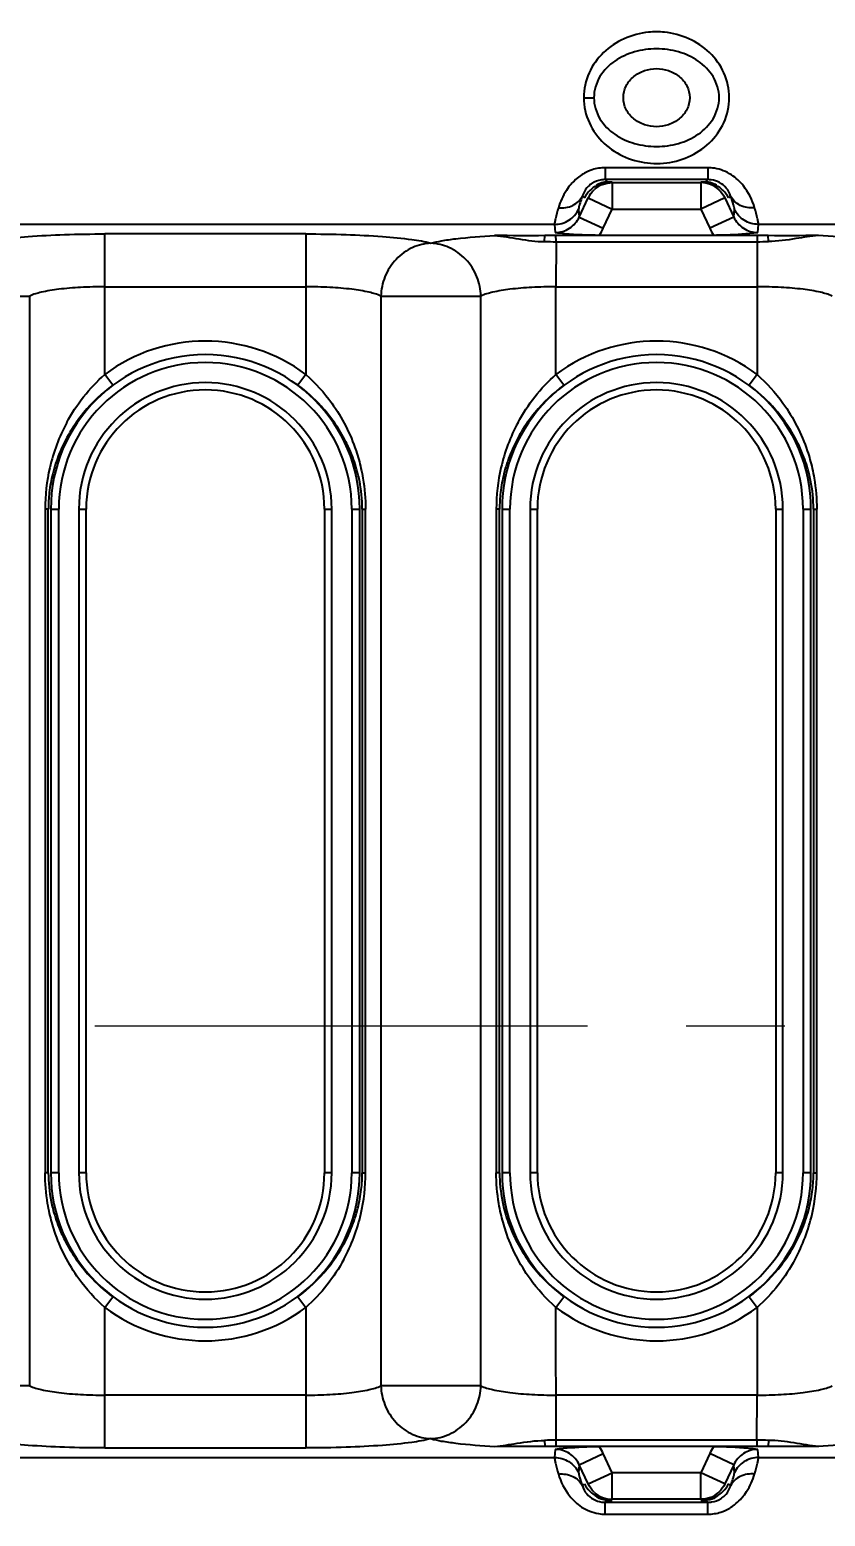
# Model space of a CAD drawing. Header units: millimetres. Extents: x 309 to 11345, y -1340 to 1318.
# Drawn here: x 1087 to 1117.1, y -482 to -425.7 of the extents above; entities that cross this region are included whole.
import ezdxf

# ---------------------------------------------------------------- set-up
doc = ezdxf.new("R2010")
doc.units = ezdxf.units.MM
doc.header["$LTSCALE"] = 16.335
doc.header["$PDMODE"] = 3
doc.header["$PDSIZE"] = 0.3125
doc.linetypes.add('CENTER', pattern=[0.6, 0.375, -0.075, 0.075, -0.075])
doc.layers.get('0').update_dxf_attribs({"linetype": 'CONTINUOUS'})
doc.layers.get('Defpoints').update_dxf_attribs({"linetype": 'CONTINUOUS'})
doc.layers.add('center', color=1, linetype='CENTER', lineweight=9)
doc.styles.get("Standard").update_dxf_attribs({"font": 'txt', "width": 0.8})
doc.dimstyles.get("Standard").update_dxf_attribs({"dimtxt": 0.15625, "dimasz": 0.1875, "dimexe": 0.125, "dimexo": 0.0625, "dimtad": 0, "dimtih": 1, "dimtoh": 1, "dimdsep": 46, "dimtxsty": 'Standard', "dimcen": 0.09, "dimadec": 0, "dimazin": 0, "dimtp": 0.01, "dimtm": 0.01, "dimtfac": 1, "dimtofl": 0, "dimtmove": 0, "dimatfit": 3, "dimfxl": 0, "dimtolj": 1, "dimarcsym": 0})

# ---------------------------------------------------------------- blocks, each defined once
blk = doc.blocks.new('*D106')
at = {"color": 4, "lineweight": -2}
blk.add_line((1325.71, -463.458), (1335.614, -463.458), dxfattribs=at)
at = {"layer": 'Defpoints', "color": 0}
for p in [(1045.847, -463.458), (1325.647, -463.458), (1335.614, -463.458)]:
    blk.add_point(p, dxfattribs=at)
at = {"color": 6, "insert": (1345.614, -463.458), "char_height": 10, "attachment_point": 5}
blk.add_mtext('\\A1;0.00', dxfattribs=at)
blk = doc.blocks.new('*D107')
at = {"color": 4, "lineweight": -2}
blk.add_line((1272.21, -436.428), (1335.614, -436.428), dxfattribs=at)
at = {"layer": 'Defpoints', "color": 0}
for p in [(1272.147, -436.428), (1335.614, -436.428), (1045.847, -463.458)]:
    blk.add_point(p, dxfattribs=at)
at = {"color": 6, "insert": (1350.947, -436.428), "char_height": 10, "attachment_point": 5}
blk.add_mtext('\\A1;27.03', dxfattribs=at)
blk = doc.blocks.new('*D108')
at = {"color": 4, "lineweight": -2}
blk.add_line((1291.426, -408.458), (1335.614, -408.458), dxfattribs=at)
at = {"layer": 'Defpoints', "color": 0}
for p in [(1291.364, -408.458), (1335.614, -408.458), (1045.847, -463.458)]:
    blk.add_point(p, dxfattribs=at)
at = {"color": 6, "insert": (1350.281, -408.458), "char_height": 10, "attachment_point": 5}
blk.add_mtext('\\A1;55.00', dxfattribs=at)
blk = doc.blocks.new('*D109')
at = {"color": 4, "lineweight": -2}
blk.add_line((1250.358, -391.101), (1335.614, -391.101), dxfattribs=at)
at = {"layer": 'Defpoints', "color": 0}
for p in [(1250.296, -391.101), (1335.614, -391.101), (1045.847, -463.458)]:
    blk.add_point(p, dxfattribs=at)
at = {"color": 6, "insert": (1351.614, -391.101), "char_height": 10, "attachment_point": 5}
blk.add_mtext('\\A1;72.36', dxfattribs=at)
blk = doc.blocks.new('*D110')
at = {"color": 4, "lineweight": -2}
blk.add_line((1248.11, -321.428), (1335.614, -321.428), dxfattribs=at)
at = {"layer": 'Defpoints', "color": 0}
for p in [(1248.047, -321.428), (1335.614, -321.428), (1045.847, -463.458)]:
    blk.add_point(p, dxfattribs=at)
at = {"color": 6, "insert": (1353.614, -321.428), "char_height": 10, "attachment_point": 5}
blk.add_mtext('\\A1;142.03', dxfattribs=at)
blk = doc.blocks.new('*D111')
at = {"color": 4, "lineweight": -2}
blk.add_line((1273.204, -303.458), (1335.614, -303.458), dxfattribs=at)
at = {"layer": 'Defpoints', "color": 0}
for p in [(1273.141, -303.458), (1335.614, -303.458), (1045.847, -463.458)]:
    blk.add_point(p, dxfattribs=at)
at = {"color": 6, "insert": (1352.281, -303.458), "char_height": 10, "attachment_point": 5}
blk.add_mtext('\\A1;160.00', dxfattribs=at)
blk = doc.blocks.new('*D112')
at = {"color": 4, "lineweight": -2}
blk.add_line((1050.31, -283.428), (1335.614, -283.428), dxfattribs=at)
at = {"layer": 'Defpoints', "color": 0}
for p in [(1050.247, -283.428), (1335.614, -283.428), (1045.847, -463.458)]:
    blk.add_point(p, dxfattribs=at)
at = {"color": 6, "insert": (1352.947, -283.428), "char_height": 10, "attachment_point": 5}
blk.add_mtext('\\A1;180.03', dxfattribs=at)
blk = doc.blocks.new('*D113')
at = {"color": 4, "lineweight": -2}
blk.add_line((1290.91, -258.458), (1335.614, -258.458), dxfattribs=at)
at = {"layer": 'Defpoints', "color": 0}
for p in [(1290.847, -258.458), (1335.614, -258.458), (1045.847, -463.458)]:
    blk.add_point(p, dxfattribs=at)
at = {"color": 6, "insert": (1353.614, -258.458), "char_height": 10, "attachment_point": 5}
blk.add_mtext('\\A1;205.00', dxfattribs=at)
blk = doc.blocks.new('*D114')
at = {"color": 4, "lineweight": -2}
blk.add_line((1272.21, -487.928), (1335.614, -487.928), dxfattribs=at)
at = {"layer": 'Defpoints', "color": 0}
for p in [(1045.847, -463.458), (1272.147, -487.928), (1335.614, -487.928)]:
    blk.add_point(p, dxfattribs=at)
at = {"color": 6, "insert": (1351.614, -487.928), "char_height": 10, "attachment_point": 5}
blk.add_mtext('\\A1;24.47', dxfattribs=at)
blk = doc.blocks.new('*D115')
at = {"color": 4, "lineweight": -2}
for p, q in [((1302.807, -503.458), (1315.614, -502.458)), ((1315.614, -502.458), (1335.614, -502.458)), ((1282.869, -503.458), (1302.807, -503.458))]:
    blk.add_line(p, q, dxfattribs=at)
at = {"layer": 'Defpoints', "color": 0}
for p in [(1045.847, -463.458), (1335.614, -502.458), (1282.807, -503.458)]:
    blk.add_point(p, dxfattribs=at)
at = {"color": 6, "insert": (1349.614, -502.458), "char_height": 10, "attachment_point": 5}
blk.add_mtext('\\A1;40.00', dxfattribs=at)
blk = doc.blocks.new('*D116')
at = {"color": 4, "lineweight": -2}
blk.add_line((1250.358, -521.816), (1335.614, -521.816), dxfattribs=at)
at = {"layer": 'Defpoints', "color": 0}
for p in [(1045.847, -463.458), (1250.296, -521.816), (1335.614, -521.816)]:
    blk.add_point(p, dxfattribs=at)
at = {"color": 6, "insert": (1351.614, -521.816), "char_height": 10, "attachment_point": 5}
blk.add_mtext('\\A1;58.36', dxfattribs=at)
blk = doc.blocks.new('*D117')
at = {"color": 4, "lineweight": -2}
blk.add_line((1248.31, -589.328), (1335.614, -589.328), dxfattribs=at)
at = {"layer": 'Defpoints', "color": 0}
for p in [(1045.847, -463.458), (1248.247, -589.328), (1335.614, -589.328)]:
    blk.add_point(p, dxfattribs=at)
at = {"color": 6, "insert": (1354.281, -589.328), "char_height": 10, "attachment_point": 5}
blk.add_mtext('\\A1;125.87', dxfattribs=at)
blk = doc.blocks.new('*D118')
at = {"color": 4, "lineweight": -2}
blk.add_line((1272.345, -608.458), (1335.614, -608.458), dxfattribs=at)
at = {"layer": 'Defpoints', "color": 0}
for p in [(1045.847, -463.458), (1272.283, -608.458), (1335.614, -608.458)]:
    blk.add_point(p, dxfattribs=at)
at = {"color": 6, "insert": (1352.947, -608.458), "char_height": 10, "attachment_point": 5}
blk.add_mtext('\\A1;145.00', dxfattribs=at)
blk = doc.blocks.new('*D119')
at = {"color": 4, "lineweight": -2}
for p, q in [((1295.614, -628.458), (1315.614, -628.208)), ((1315.614, -628.208), (1335.614, -628.208)), ((1045.91, -628.458), (1295.614, -628.458))]:
    blk.add_line(p, q, dxfattribs=at)
at = {"layer": 'Defpoints', "color": 0}
for p in [(1045.847, -463.458), (1335.614, -628.208), (1045.847, -628.458)]:
    blk.add_point(p, dxfattribs=at)
at = {"color": 6, "insert": (1352.947, -628.208), "char_height": 10, "attachment_point": 5}
blk.add_mtext('\\A1;165.00', dxfattribs=at)
blk = doc.blocks.new('*D120')
at = {"color": 4, "lineweight": -2}
blk.add_line((1290.91, -668.458), (1335.614, -668.458), dxfattribs=at)
at = {"layer": 'Defpoints', "color": 0}
for p in [(1045.847, -463.458), (1290.847, -668.458), (1335.614, -668.458)]:
    blk.add_point(p, dxfattribs=at)
at = {"color": 6, "insert": (1353.614, -668.458), "char_height": 10, "attachment_point": 5}
blk.add_mtext('\\A1;205.00', dxfattribs=at)
blk = doc.blocks.new('*D122')
at = {"color": 4, "lineweight": -2}
blk.add_line((1107.947, -278.966), (1107.947, -210.167), dxfattribs=at)
at = {"layer": 'Defpoints', "color": 0}
for p in [(1107.947, -210.167), (1107.947, -279.028), (1045.847, -463.458)]:
    blk.add_point(p, dxfattribs=at)
at = {"color": 6, "insert": (1107.947, -196.167), "char_height": 10, "attachment_point": 5, "rotation": 90}
blk.add_mtext('\\A1;62.10', dxfattribs=at)
blk = doc.blocks.new('*D123')
at = {"color": 4, "lineweight": -2}
for p, q in [((1158.43, -230.167), (1158.43, -210.167)), ((1170.647, -250.167), (1158.43, -230.167)), ((1170.647, -278.966), (1170.647, -250.167))]:
    blk.add_line(p, q, dxfattribs=at)
at = {"layer": 'Defpoints', "color": 0}
for p in [(1158.43, -210.167), (1170.647, -279.028), (1045.847, -463.458)]:
    blk.add_point(p, dxfattribs=at)
at = {"color": 6, "insert": (1158.43, -192.167), "char_height": 10, "attachment_point": 5, "rotation": 90}
blk.add_mtext('\\A1;124.80', dxfattribs=at)
blk = doc.blocks.new('*D124')
at = {"color": 4, "lineweight": -2}
for p, q in [((1232.141, -230.167), (1232.141, -210.167)), ((1243.647, -250.167), (1232.141, -230.167)), ((1243.647, -316.966), (1243.647, -250.167))]:
    blk.add_line(p, q, dxfattribs=at)
at = {"layer": 'Defpoints', "color": 0}
for p in [(1232.141, -210.167), (1243.647, -317.028), (1045.847, -463.458)]:
    blk.add_point(p, dxfattribs=at)
at = {"color": 6, "insert": (1232.141, -192.167), "char_height": 10, "attachment_point": 5, "rotation": 90}
blk.add_mtext('\\A1;197.80', dxfattribs=at)
blk = doc.blocks.new('*D125')
at = {"color": 4, "lineweight": -2}
for p, q in [((1243.861, -230.167), (1243.861, -210.167)), ((1245.346, -250.167), (1243.861, -230.167)), ((1245.346, -386.088), (1245.346, -250.167))]:
    blk.add_line(p, q, dxfattribs=at)
at = {"layer": 'Defpoints', "color": 0}
for p in [(1243.861, -210.167), (1245.346, -386.151), (1045.847, -463.458)]:
    blk.add_point(p, dxfattribs=at)
at = {"color": 6, "insert": (1243.861, -192.167), "char_height": 10, "attachment_point": 5, "rotation": 90}
blk.add_mtext('\\A1;199.50', dxfattribs=at)
blk = doc.blocks.new('*D126')
at = {"color": 4, "lineweight": -2}
for p, q in [((1302.014, -230.167), (1302.014, -210.167)), ((1290.847, -234.482), (1302.014, -230.167)), ((1290.847, -254.42), (1290.847, -234.482))]:
    blk.add_line(p, q, dxfattribs=at)
at = {"layer": 'Defpoints', "color": 0}
for p in [(1302.014, -210.167), (1290.847, -254.482), (1045.847, -463.458)]:
    blk.add_point(p, dxfattribs=at)
at = {"color": 6, "insert": (1302.014, -191.501), "char_height": 10, "attachment_point": 5, "rotation": 90}
blk.add_mtext('\\A1;245.00', dxfattribs=at)
blk = doc.blocks.new('*D127')
at = {"color": 4, "lineweight": -2}
blk.add_line((1267.747, -431.966), (1267.747, -210.167), dxfattribs=at)
at = {"layer": 'Defpoints', "color": 0}
for p in [(1267.747, -210.167), (1267.747, -432.028), (1045.847, -463.458)]:
    blk.add_point(p, dxfattribs=at)
at = {"color": 6, "insert": (1267.747, -192.167), "char_height": 10, "attachment_point": 5, "rotation": 90}
blk.add_mtext('\\A1;221.90', dxfattribs=at)
blk = doc.blocks.new('*D128')
at = {"color": 4, "lineweight": -2}
blk.add_line((1175.847, -452.396), (1175.847, -210.167), dxfattribs=at)
at = {"layer": 'Defpoints', "color": 0}
for p in [(1175.847, -210.167), (1175.847, -452.458), (1045.847, -463.458)]:
    blk.add_point(p, dxfattribs=at)
at = {"color": 6, "insert": (1175.847, -193.501), "char_height": 10, "attachment_point": 5, "rotation": 90}
blk.add_mtext('\\A1;130.00', dxfattribs=at)
blk = doc.blocks.new('*D130')
at = {"color": 4, "lineweight": -2}
for p, q in [((1133.847, -632.538), (1133.847, -674.629)), ((1133.847, -674.629), (1137.593, -694.629)), ((1137.593, -694.629), (1137.593, -714.629))]:
    blk.add_line(p, q, dxfattribs=at)
at = {"layer": 'Defpoints', "color": 0}
for p in [(1045.847, -463.458), (1133.847, -632.476), (1137.593, -714.629)]:
    blk.add_point(p, dxfattribs=at)
at = {"color": 6, "insert": (1137.593, -729.296), "char_height": 10, "attachment_point": 5, "rotation": 90}
blk.add_mtext('\\A1;88.00', dxfattribs=at)
blk = doc.blocks.new('*D131')
at = {"color": 4, "lineweight": -2}
blk.add_line((1245.346, -525.14), (1245.346, -714.629), dxfattribs=at)
at = {"layer": 'Defpoints', "color": 0}
for p in [(1045.847, -463.458), (1245.346, -525.077), (1245.346, -714.629)]:
    blk.add_point(p, dxfattribs=at)
at = {"color": 6, "insert": (1245.346, -732.629), "char_height": 10, "attachment_point": 5, "rotation": 90}
blk.add_mtext('\\A1;199.50', dxfattribs=at)
blk = doc.blocks.new('*D132')
at = {"color": 4, "lineweight": -2}
for p, q in [((1243.847, -593.791), (1243.847, -674.629)), ((1243.847, -674.629), (1234.06, -694.629)), ((1234.06, -694.629), (1234.06, -714.629))]:
    blk.add_line(p, q, dxfattribs=at)
at = {"layer": 'Defpoints', "color": 0}
for p in [(1045.847, -463.458), (1243.847, -593.728), (1234.06, -714.629)]:
    blk.add_point(p, dxfattribs=at)
at = {"color": 6, "insert": (1234.06, -731.963), "char_height": 10, "attachment_point": 5, "rotation": 90}
blk.add_mtext('\\A1;198.00', dxfattribs=at)
blk = doc.blocks.new('*D133')
at = {"color": 4, "lineweight": -2}
blk.add_line((1267.747, -492.391), (1267.747, -714.629), dxfattribs=at)
at = {"layer": 'Defpoints', "color": 0}
for p in [(1045.847, -463.458), (1267.747, -492.328), (1267.747, -714.629)]:
    blk.add_point(p, dxfattribs=at)
at = {"color": 6, "insert": (1267.747, -732.629), "char_height": 10, "attachment_point": 5, "rotation": 90}
blk.add_mtext('\\A1;221.90', dxfattribs=at)
blk = doc.blocks.new('*D134')
at = {"color": 4, "lineweight": -2}
for p, q in [((1290.847, -668.521), (1290.847, -688.458)), ((1290.847, -688.458), (1302.533, -694.629)), ((1302.533, -694.629), (1302.533, -714.629))]:
    blk.add_line(p, q, dxfattribs=at)
at = {"layer": 'Defpoints', "color": 0}
for p in [(1045.847, -463.458), (1290.847, -668.458), (1302.533, -714.629)]:
    blk.add_point(p, dxfattribs=at)
at = {"color": 6, "insert": (1302.533, -733.296), "char_height": 10, "attachment_point": 5, "rotation": 90}
blk.add_mtext('\\A1;245.00', dxfattribs=at)
blk = doc.blocks.new('*D165')
at = {"color": 4, "lineweight": -2}
for p, q in [((1285.656, -229.338), (1285.656, -209.338)), ((1275.847, -249.338), (1285.656, -229.338)), ((1275.847, -386.638), (1275.847, -249.338))]:
    blk.add_line(p, q, dxfattribs=at)
at = {"layer": 'Defpoints', "color": 0}
for p in [(1285.656, -209.338), (1275.847, -386.701), (1045.847, -463.458)]:
    blk.add_point(p, dxfattribs=at)
at = {"color": 6, "insert": (1285.656, -191.338), "char_height": 10, "attachment_point": 5, "rotation": 90}
blk.add_mtext('\\A1;230.00', dxfattribs=at)
blk = doc.blocks.new('*D166')
at = {"color": 4, "lineweight": -2}
for p, q in [((1275.847, -526.278), (1275.847, -675.217)), ((1275.847, -675.217), (1285.463, -695.217)), ((1285.463, -695.217), (1285.463, -715.217))]:
    blk.add_line(p, q, dxfattribs=at)
at = {"layer": 'Defpoints', "color": 0}
for p in [(1045.847, -463.458), (1275.847, -526.216), (1285.463, -715.217)]:
    blk.add_point(p, dxfattribs=at)
at = {"color": 6, "insert": (1285.463, -733.217), "char_height": 10, "attachment_point": 5, "rotation": 90}
blk.add_mtext('\\A1;230.00', dxfattribs=at)
blk = doc.blocks.new('*D218')
at = {"color": 4, "lineweight": -2}
blk.add_line((1257.372, -356.458), (1334.895, -356.458), dxfattribs=at)
at = {"layer": 'Defpoints', "color": 0}
for p in [(1257.31, -356.458), (1334.895, -356.458), (1045.847, -463.458)]:
    blk.add_point(p, dxfattribs=at)
at = {"color": 6, "insert": (1351.562, -356.458), "char_height": 10, "attachment_point": 5}
blk.add_mtext('\\A1;107.00', dxfattribs=at)
blk = doc.blocks.new('*D221')
at = {"color": 4, "lineweight": -2}
for p, q in [((1253.827, -229.49), (1253.827, -209.49)), ((1252.91, -249.49), (1253.827, -229.49)), ((1252.91, -351.996), (1252.91, -249.49))]:
    blk.add_line(p, q, dxfattribs=at)
at = {"layer": 'Defpoints', "color": 0}
for p in [(1253.827, -209.49), (1252.91, -352.058), (1045.847, -463.458)]:
    blk.add_point(p, dxfattribs=at)
at = {"color": 6, "insert": (1253.827, -190.823), "char_height": 10, "attachment_point": 5, "rotation": 90}
blk.add_mtext('\\A1;207.06', dxfattribs=at)

msp = doc.modelspace()

# ---------------------------------------------------------------- linework, layer by layer
at = {"color": 7, "linetype": 'Continuous'}
for p, q in [((1107.945, -428.304), (1108.33, -428.304)), ((1112.65, -430.957), (1108.754, -430.957)), ((1108.754, -430.957), (1108.754, -431.409)), ((1112.65, -430.957), (1112.65, -431.409)), ((1108.452, -431.622), (1108.45, -431.622)), ((1112.65, -431.409), (1108.754, -431.409)), ((1108.754, -431.409), (1108.849, -431.489)), ((1108.849, -431.489), (1109.023, -431.489)), ((1109.023, -431.522), (1112.38, -431.522)), ((1109.023, -431.522), (1109.023, -432.527)), ((1112.38, -431.489), (1112.554, -431.489)), ((1112.38, -431.522), (1112.38, -432.527)), ((1112.65, -431.409), (1112.554, -431.489)), ((1112.954, -431.622), (1112.952, -431.622)), ((1107.777, -432.824), (1108.113, -432.103)), ((1107.895, -432.033), (1107.979, -432.103)), ((1108.113, -432.103), (1109.023, -432.527)), ((1113.29, -432.103), (1112.38, -432.527)), ((1113.29, -432.103), (1113.627, -432.824)), ((1113.508, -432.033), (1113.425, -432.103)), ((1107.752, -432.528), (1107.777, -432.824)), ((1107.777, -432.824), (1108.687, -433.249)), ((1108.687, -433.249), (1109.023, -432.527)), ((1109.023, -432.527), (1112.38, -432.527)), ((1112.38, -432.527), (1112.717, -433.249)), ((1113.627, -432.824), (1112.717, -433.249)), ((1113.627, -432.824), (1113.652, -432.528)), ((1106.842, -433.104), (986.523, -433.104)), ((1089.8, -438.789), (1089.8, -433.466)), ((1097.416, -433.466), (1089.8, -433.466)), ((1097.416, -433.466), (1097.416, -438.789)), ((1106.464, -433.753), (1106.476, -433.53)), ((1106.842, -433.104), (1106.868, -433.411)), ((1114.509, -433.528), (1106.894, -433.528)), ((1114.509, -433.528), (1114.51, -438.789)), ((1114.536, -433.411), (1114.562, -433.104)), ((1150.922, -433.104), (1114.562, -433.104)), ((1114.94, -433.753), (1114.928, -433.53)), ((1106.895, -433.759), (1106.894, -435.466)), ((1106.895, -433.759), (1114.509, -433.759)), ((1083.166, -435.818), (1086.957, -435.818)), ((1086.957, -477.098), (1086.957, -435.818)), ((1089.8, -435.466), (1097.416, -435.466)), ((1100.26, -435.818), (1104.051, -435.818)), ((1100.26, -435.818), (1100.26, -477.098)), ((1104.051, -477.098), (1104.051, -435.818)), ((1106.894, -435.466), (1114.51, -435.466)), ((1106.894, -438.789), (1106.894, -435.466)), ((1090.1, -439.191), (1089.8, -438.789)), ((1097.416, -438.789), (1097.116, -439.191)), ((1107.194, -439.191), (1106.894, -438.789)), ((1114.51, -438.789), (1114.21, -439.191)), ((1087.661, -443.889), (1087.537, -443.889)), ((1087.537, -443.889), (1087.537, -469.027)), ((1087.661, -469.027), (1087.661, -443.889)), ((1087.757, -443.889), (1088.058, -443.889)), ((1087.757, -443.889), (1087.757, -469.027)), ((1088.058, -469.027), (1088.058, -443.889)), ((1088.819, -443.889), (1089.095, -443.889)), ((1088.819, -443.889), (1088.819, -469.027)), ((1089.095, -469.027), (1089.095, -443.889)), ((1098.122, -443.889), (1098.398, -443.889)), ((1098.122, -443.889), (1098.122, -469.027)), ((1098.398, -469.027), (1098.398, -443.889)), ((1099.159, -443.889), (1099.46, -443.889)), ((1099.159, -443.889), (1099.159, -469.027)), ((1099.46, -469.027), (1099.46, -443.889)), ((1099.555, -443.889), (1099.68, -443.889)), ((1099.555, -443.889), (1099.555, -469.027)), ((1099.68, -469.027), (1099.68, -443.889)), ((1104.755, -443.889), (1104.631, -443.889)), ((1104.631, -443.889), (1104.631, -469.027)), ((1104.755, -469.027), (1104.755, -443.889)), ((1104.85, -443.889), (1105.151, -443.889)), ((1104.85, -443.889), (1104.85, -469.027)), ((1105.151, -469.027), (1105.151, -443.889)), ((1105.912, -443.889), (1106.188, -443.889)), ((1105.912, -443.889), (1105.912, -469.027)), ((1106.188, -469.027), (1106.188, -443.889)), ((1115.216, -443.889), (1115.491, -443.889)), ((1115.216, -443.889), (1115.216, -469.027)), ((1115.491, -469.027), (1115.491, -443.889)), ((1116.252, -443.889), (1116.553, -443.889)), ((1116.252, -443.889), (1116.252, -469.027)), ((1116.553, -469.027), (1116.553, -443.889)), ((1116.649, -443.889), (1116.773, -443.889)), ((1116.649, -443.889), (1116.649, -469.027)), ((1116.773, -469.027), (1116.773, -443.889)), ((1087.661, -469.027), (1087.537, -469.027)), ((1088.058, -469.027), (1087.757, -469.027)), ((1089.095, -469.027), (1088.819, -469.027)), ((1098.398, -469.027), (1098.122, -469.027)), ((1099.46, -469.027), (1099.159, -469.027)), ((1099.555, -469.027), (1099.68, -469.027)), ((1104.755, -469.027), (1104.631, -469.027)), ((1105.151, -469.027), (1104.85, -469.027)), ((1106.188, -469.027), (1105.912, -469.027)), ((1115.491, -469.027), (1115.216, -469.027)), ((1116.553, -469.027), (1116.252, -469.027)), ((1116.649, -469.027), (1116.773, -469.027)), ((1089.8, -474.127), (1090.1, -473.725)), ((1097.116, -473.725), (1097.416, -474.127)), ((1106.894, -474.127), (1107.194, -473.725)), ((1114.21, -473.725), (1114.51, -474.127)), ((1089.8, -479.45), (1089.8, -474.127)), ((1097.416, -474.127), (1097.416, -479.45)), ((1106.895, -479.388), (1106.894, -474.127)), ((1114.51, -474.127), (1114.51, -477.45)), ((1086.957, -477.098), (1083.166, -477.098)), ((1097.416, -477.45), (1089.8, -477.45)), ((1104.051, -477.098), (1100.26, -477.098)), ((1114.51, -477.45), (1106.894, -477.45)), ((1114.508, -479.157), (1114.51, -477.45)), ((1106.464, -479.163), (1106.476, -479.387)), ((1114.508, -479.157), (1106.895, -479.157)), ((1114.508, -479.157), (1114.508, -479.388)), ((1114.94, -479.163), (1114.928, -479.387)), ((1089.8, -479.45), (1097.416, -479.45)), ((1106.868, -479.505), (1106.842, -479.812)), ((1106.895, -479.388), (1114.508, -479.388)), ((1107.777, -480.092), (1108.687, -479.667)), ((1109.023, -480.389), (1108.687, -479.667)), ((1112.717, -479.667), (1112.38, -480.389)), ((1113.627, -480.092), (1112.717, -479.667)), ((1114.562, -479.812), (1114.536, -479.505)), ((986.523, -479.812), (1106.842, -479.812)), ((1107.777, -480.092), (1107.752, -480.388)), ((1108.113, -480.813), (1107.777, -480.092)), ((1113.627, -480.092), (1113.29, -480.813)), ((1113.652, -480.388), (1113.627, -480.092)), ((1114.562, -479.812), (1150.922, -479.812)), ((1107.895, -480.883), (1107.979, -480.813)), ((1108.113, -480.813), (1109.023, -480.389)), ((1112.38, -480.389), (1109.023, -480.389)), ((1109.023, -481.394), (1109.023, -480.389)), ((1113.29, -480.813), (1112.38, -480.389)), ((1112.38, -481.394), (1112.38, -480.389)), ((1113.508, -480.883), (1113.425, -480.813)), ((1108.45, -481.294), (1108.452, -481.294)), ((1108.754, -481.507), (1108.849, -481.427)), ((1108.849, -481.427), (1109.023, -481.427)), ((1112.38, -481.394), (1109.023, -481.394)), ((1112.38, -481.427), (1112.554, -481.427)), ((1112.65, -481.507), (1112.554, -481.427)), ((1112.952, -481.294), (1112.954, -481.294)), ((1108.754, -481.507), (1112.65, -481.507)), ((1108.754, -481.959), (1108.754, -481.507)), ((1108.754, -481.959), (1112.65, -481.959)), ((1112.65, -481.959), (1112.65, -481.507))]:
    msp.add_line(p, q, dxfattribs=at)
for centre, radius, start, end in [((1110.702, -428.833), 3.024, 84.3279, 95.7133), ((1108.948, -432.858), 1.957, 127.7368, 136.7035), ((1110.702, -427.779), 3.02, 265.7641, 275.0219), ((1112.649, -432.517), 1.56, 80.6757, 89.9857), ((1109.032, -432.94), 2.074, 136.6416, 138.9185), ((1108.895, -432.533), 1.013, 115.9235, 154.9459), ((1109.023, -432.523), 1.001, 111.6878, 133.4317), ((1112.38, -432.525), 1.003, 46.5837, 89.9928), ((1112.651, -432.364), 0.955, 82.4967, 90.0885), ((1112.509, -432.533), 1.013, 25.054, 64.0763), ((1108.661, -432.246), 0.795, 156.5542, 164.4392), ((1106.892, -518.862), 85.333, 89.99885, 90.27965), ((1106.85, -432.392), 2.027, 326.6681, 334.9929), ((1114.554, -432.392), 2.027, 205.0077, 213.3314), ((1114.51, -518.755), 85.227, 89.71923, 90.00086), ((1106.893, -417.917), 15.842, 268.4482, 270.0082), ((1114.51, -417.86), 15.899, 269.9939, 271.5474), ((1093.608, -443.889), 5.852, 0, 180), ((1093.608, -443.889), 6.365, 53.254, 126.746), ((1110.702, -443.889), 5.852, 0, 180), ((1110.702, -443.889), 6.365, 53.2545, 126.746), ((1093.608, -443.889), 5.551, 0, 180), ((1110.702, -443.889), 5.551, 0, 180), ((1093.608, -443.889), 4.79, 0, 180), ((1093.842, -444.216), 6.265, 126.6715, 140.6233), ((1093.368, -444.224), 6.275, 42.4543, 53.3202), ((1110.702, -443.889), 4.79, 0, 180), ((1110.936, -444.216), 6.265, 126.6715, 140.6233), ((1110.461, -444.224), 6.275, 42.4543, 53.3202), ((1093.608, -443.889), 4.514, 0, 180), ((1110.702, -443.889), 4.514, 0, 180), ((1093.713, -444.108), 6.097, 140.6354, 149.1366), ((1110.806, -444.108), 6.097, 140.6354, 149.1366), ((1094.402, -443.856), 6.86, 151.7095, 167.0764), ((1111.496, -443.856), 6.86, 151.7095, 167.0764), ((1093.565, -444.019), 5.924, 149.1427, 157.8689), ((1110.659, -444.019), 5.924, 149.1427, 157.8689), ((1093.387, -443.946), 5.732, 157.8753, 165.8913), ((1110.48, -443.946), 5.732, 157.8753, 165.8913), ((1094.522, -443.893), 6.985, 167.0025, 179.9679), ((1093.225, -443.904), 5.565, 165.906, 173.2916), ((1111.616, -443.893), 6.985, 167.0025, 179.9679), ((1110.319, -443.904), 5.565, 165.906, 173.2916), ((1093.925, -443.906), 5.631, 0.1707, 11.287), ((1111.018, -443.906), 5.631, 0.1707, 11.287), ((1093.117, -443.89), 5.455, 173.3051, 179.994), ((1110.21, -443.89), 5.455, 173.3051, 179.994), ((1093.292, -469.01), 5.631, 180.1708, 191.287), ((1093.608, -469.027), 5.852, 180, 0), ((1093.608, -469.027), 5.551, 180, 360), ((1093.608, -469.027), 4.79, 180, 360), ((1093.608, -469.027), 4.514, 180, 0), ((1092.694, -469.023), 6.985, 347.0025, 359.9679), ((1094.1, -469.026), 5.455, 353.3051, 359.994), ((1110.386, -469.01), 5.631, 180.1708, 191.287), ((1110.702, -469.027), 5.852, 180, 0), ((1110.702, -469.027), 5.551, 180, 360), ((1110.702, -469.027), 4.79, 180, 360), ((1110.702, -469.027), 4.514, 180, 0), ((1109.788, -469.023), 6.985, 347.0025, 359.9679), ((1111.194, -469.026), 5.455, 353.3051, 359.994), ((1093.991, -469.012), 5.565, 345.906, 353.2916), ((1111.085, -469.012), 5.565, 345.906, 353.2916), ((1092.814, -469.06), 6.86, 331.7095, 347.0764), ((1093.83, -468.97), 5.732, 337.8753, 345.8913), ((1109.908, -469.06), 6.86, 331.7095, 347.0764), ((1110.923, -468.97), 5.732, 337.8753, 345.8913), ((1093.652, -468.897), 5.924, 329.1427, 337.8689), ((1110.745, -468.897), 5.924, 329.1427, 337.8689), ((1093.504, -468.808), 6.097, 320.6354, 329.1366), ((1110.597, -468.808), 6.097, 320.6354, 329.1366), ((1093.849, -468.692), 6.275, 222.4543, 233.3202), ((1093.375, -468.7), 6.265, 306.6715, 320.6233), ((1110.942, -468.692), 6.275, 222.4543, 233.3202), ((1110.468, -468.7), 6.265, 306.6715, 320.6233), ((1093.608, -469.027), 6.365, 233.254, 306.746), ((1110.702, -469.027), 6.365, 233.2545, 306.746), ((1106.894, -495.125), 15.968, 89.9973, 91.5441), ((1114.511, -495.006), 15.849, 88.449, 90.0086), ((1106.894, -393.882), 85.505, 269.71964, 270.00065), ((1106.851, -480.524), 2.026, 25.0056, 33.3334), ((1114.554, -480.524), 2.027, 146.6682, 154.9928), ((1114.512, -394.167), 85.221, 269.99779, 270.27986), ((1108.895, -480.383), 1.013, 205.054, 244.0763), ((1112.509, -480.383), 1.013, 295.9235, 334.9459), ((1109.024, -480.392), 1.003, 226.5837, 269.9928), ((1108.947, -480.233), 1.162, 261.8771, 265.1349), ((1112.381, -480.393), 1.001, 291.6878, 313.4317), ((1112.742, -480.67), 0.795, 336.5542, 344.4392), ((1112.455, -480.058), 1.957, 307.7368, 316.7035), ((1112.372, -479.976), 2.074, 316.6416, 318.9185), ((1108.754, -480.399), 1.56, 260.6757, 269.9857), ((1108.752, -480.552), 0.955, 262.4967, 270.0885)]:
    msp.add_arc(centre, radius, start, end, dxfattribs=at)
for points, knots in [([(1110.401, -425.825), (1110.083, -425.856), (1109.458, -426.022), (1108.656, -426.557), (1108.087, -427.342), (1107.945, -427.984), (1107.945, -428.304)], [0, 0, 0, 0, 0.252231, 0.499459, 0.747286, 1, 1, 1, 1]), ([(1113.459, -428.304), (1113.459, -427.984), (1113.317, -427.342), (1112.747, -426.556), (1111.944, -426.021), (1111.319, -425.856), (1111.001, -425.824)], [0, 0, 0, 0, 0.252578, 0.50044, 0.747713, 1, 1, 1, 1]), ([(1113.074, -428.304), (1113.074, -428.027), (1112.904, -427.47), (1112.304, -426.875), (1111.54, -426.529), (1110.702, -426.417), (1109.865, -426.529), (1109.1, -426.874), (1108.499, -427.469), (1108.33, -428.027), (1108.33, -428.304)], [0, 0, 0, 0, 0.125692, 0.248804, 0.37272, 0.499947, 0.627175, 0.751093, 0.874204, 1, 1, 1, 1]), ([(1109.445, -428.304), (1109.445, -428.15), (1109.523, -427.84), (1109.826, -427.479), (1110.239, -427.255), (1110.702, -427.179), (1111.165, -427.255), (1111.577, -427.479), (1111.881, -427.84), (1111.959, -428.15), (1111.959, -428.304)], [0, 0, 0, 0, 0.125273, 0.249681, 0.374348, 0.499998, 0.625649, 0.750316, 0.874725, 1, 1, 1, 1]), ([(1107.945, -428.304), (1107.945, -428.63), (1108.093, -429.285), (1108.683, -430.08), (1109.512, -430.612), (1110.153, -430.766), (1110.479, -430.79)], [0, 0, 0, 0, 0.252464, 0.500169, 0.747561, 1, 1, 1, 1]), ([(1108.33, -428.304), (1108.33, -428.582), (1108.5, -429.139), (1109.1, -429.734), (1109.866, -430.08), (1110.703, -430.191), (1111.541, -430.079), (1112.305, -429.733), (1112.904, -429.138), (1113.074, -428.581), (1113.074, -428.304)], [0, 0, 0, 0, 0.12581, 0.249018, 0.373016, 0.500233, 0.627385, 0.751253, 0.874314, 1, 1, 1, 1]), ([(1111.959, -428.304), (1111.959, -428.458), (1111.881, -428.768), (1111.577, -429.129), (1111.165, -429.353), (1110.702, -429.429), (1110.239, -429.353), (1109.826, -429.129), (1109.523, -428.768), (1109.445, -428.458), (1109.445, -428.304)], [0, 0, 0, 0, 0.125273, 0.249681, 0.374348, 0.499998, 0.625649, 0.750316, 0.874725, 1, 1, 1, 1]), ([(1110.966, -430.787), (1111.288, -430.759), (1111.92, -430.599), (1112.735, -430.065), (1113.314, -429.275), (1113.459, -428.627), (1113.459, -428.304)], [0, 0, 0, 0, 0.252338, 0.499632, 0.747398, 1, 1, 1, 1]), ([(1108.264, -431.035), (1108.217, -431.051), (1108.034, -431.121), (1107.865, -431.222), (1107.75, -431.311)], [0, 0, 0, 0, 0.257893, 1, 1, 1, 1]), ([(1114.418, -432.478), (1114.331, -432.178), (1114.093, -431.7), (1113.543, -431.183), (1113.127, -431.014), (1112.902, -430.977)], [0, 0, 0, 0, 0.419109, 0.694063, 1, 1, 1, 1]), ([(1107.468, -431.577), (1107.402, -431.653), (1107.196, -431.927), (1107.053, -432.245), (1106.985, -432.478)], [0, 0, 0, 0, 0.293028, 1, 1, 1, 1]), ([(1108.256, -431.552), (1108.21, -431.581), (1108.077, -431.684), (1107.977, -431.826), (1107.932, -431.93)], [0, 0, 0, 0, 0.324542, 1, 1, 1, 1]), ([(1108.754, -431.409), (1108.707, -431.409), (1108.533, -431.421), (1108.363, -431.484), (1108.256, -431.552)], [0, 0, 0, 0, 0.27182, 1, 1, 1, 1]), ([(1108.45, -431.622), (1108.446, -431.622), (1108.439, -431.622), (1108.44, -431.607), (1108.463, -431.593), (1108.501, -431.565), (1108.576, -431.533), (1108.637, -431.515), (1108.675, -431.507)], [0, 0, 0, 0, 0.03338, 0.055741, 0.139126, 0.307065, 0.580667, 1, 1, 1, 1]), ([(1108.485, -431.613), (1108.481, -431.614), (1108.47, -431.618), (1108.459, -431.621), (1108.452, -431.622)], [0, 0, 0, 0, 0.351875, 1, 1, 1, 1]), ([(1108.937, -431.522), (1108.876, -431.522), (1108.722, -431.535), (1108.574, -431.583), (1108.485, -431.613)], [0, 0, 0, 0, 0.392081, 1, 1, 1, 1]), ([(1108.675, -431.507), (1108.688, -431.504), (1108.745, -431.494), (1108.804, -431.489), (1108.849, -431.489)], [0, 0, 0, 0, 0.228819, 1, 1, 1, 1]), ([(1112.554, -431.489), (1112.6, -431.489), (1112.688, -431.5), (1112.794, -431.513), (1113.017, -431.622), (1112.954, -431.622)], [0, 0, 0, 0, 0.314614, 0.565598, 1, 1, 1, 1]), ([(1112.751, -431.559), (1112.741, -431.557), (1112.698, -431.546), (1112.655, -431.538), (1112.62, -431.533)], [0, 0, 0, 0, 0.218802, 1, 1, 1, 1]), ([(1112.952, -431.622), (1112.931, -431.62), (1112.866, -431.591), (1112.799, -431.572), (1112.751, -431.559)], [0, 0, 0, 0, 0.290003, 1, 1, 1, 1]), ([(1113.508, -432.033), (1113.478, -431.921), (1113.319, -431.619), (1112.99, -431.445), (1112.776, -431.417)], [0, 0, 0, 0, 0.348001, 1, 1, 1, 1]), ([(1106.985, -432.478), (1107.169, -432.495), (1107.539, -432.443), (1107.819, -432.183), (1107.895, -432.033)], [0, 0, 0, 0, 0.522337, 1, 1, 1, 1]), ([(1107.789, -432.345), (1107.785, -432.36), (1107.771, -432.41), (1107.758, -432.459), (1107.754, -432.494)], [0, 0, 0, 0, 0.311222, 1, 1, 1, 1]), ([(1107.895, -432.033), (1107.884, -432.063), (1107.847, -432.166), (1107.812, -432.27), (1107.789, -432.345)], [0, 0, 0, 0, 0.290956, 1, 1, 1, 1]), ([(1113.652, -432.528), (1113.653, -432.507), (1113.643, -432.45), (1113.6, -432.284), (1113.548, -432.141), (1113.508, -432.033)], [0, 0, 0, 0, 0.123367, 0.332805, 1, 1, 1, 1]), ([(1114.418, -432.478), (1114.235, -432.495), (1113.865, -432.443), (1113.585, -432.183), (1113.508, -432.033)], [0, 0, 0, 0, 0.522338, 1, 1, 1, 1]), ([(1106.985, -432.478), (1106.945, -432.615), (1106.894, -432.796), (1106.85, -433.005), (1106.84, -433.077), (1106.842, -433.104)], [0, 0, 0, 0, 0.665407, 0.875292, 1, 1, 1, 1]), ([(1106.842, -433.104), (1107.029, -433.104), (1107.411, -432.995), (1107.672, -432.697), (1107.752, -432.528)], [0, 0, 0, 0, 0.500608, 1, 1, 1, 1]), ([(1106.868, -433.411), (1107.056, -433.411), (1107.44, -433.299), (1107.698, -432.995), (1107.777, -432.824)], [0, 0, 0, 0, 0.500367, 1, 1, 1, 1]), ([(1113.627, -432.824), (1113.705, -432.995), (1113.964, -433.299), (1114.348, -433.411), (1114.536, -433.411)], [0, 0, 0, 0, 0.499689, 1, 1, 1, 1]), ([(1114.562, -433.104), (1114.375, -433.104), (1113.993, -432.995), (1113.731, -432.697), (1113.652, -432.528)], [0, 0, 0, 0, 0.500609, 1, 1, 1, 1]), ([(1114.562, -433.104), (1114.563, -433.077), (1114.553, -433.005), (1114.51, -432.796), (1114.458, -432.615), (1114.418, -432.478)], [0, 0, 0, 0, 0.124728, 0.334597, 1, 1, 1, 1]), ([(1085.062, -433.818), (1085.299, -433.747), (1085.912, -433.65), (1086.985, -433.547), (1088.323, -433.481), (1089.292, -433.466), (1089.8, -433.466)], [0, 0, 0, 0, 0.155949, 0.389404, 0.679649, 1, 1, 1, 1]), ([(1097.416, -433.466), (1097.925, -433.466), (1098.893, -433.481), (1100.232, -433.547), (1101.305, -433.65), (1101.918, -433.747), (1102.155, -433.818)], [0, 0, 0, 0, 0.320373, 0.610617, 0.844065, 1, 1, 1, 1]), ([(1102.155, -433.818), (1102.284, -433.779), (1102.598, -433.715), (1103.401, -433.602), (1104.076, -433.553), (1104.567, -433.526)], [0, 0, 0, 0, 0.166376, 0.393599, 1, 1, 1, 1]), ([(1104.566, -433.526), (1104.717, -433.535), (1105.026, -433.579), (1105.653, -433.685), (1106.138, -433.756), (1106.464, -433.753)], [0, 0, 0, 0, 0.236936, 0.488719, 1, 1, 1, 1]), ([(1106.868, -433.411), (1106.986, -433.424), (1107.543, -433.479), (1108.103, -433.506), (1108.543, -433.506)], [0, 0, 0, 0, 0.213158, 1, 1, 1, 1]), ([(1106.895, -433.759), (1106.895, -433.743), (1106.894, -433.666), (1106.894, -433.589), (1106.894, -433.528)], [0, 0, 0, 0, 0.212705, 1, 1, 1, 1]), ([(1112.86, -433.506), (1113.021, -433.506), (1113.581, -433.497), (1114.139, -433.453), (1114.536, -433.411)], [0, 0, 0, 0, 0.287206, 1, 1, 1, 1]), ([(1116.837, -433.526), (1116.551, -433.544), (1115.923, -433.663), (1115.29, -433.744), (1114.94, -433.753)], [0, 0, 0, 0, 0.450176, 1, 1, 1, 1]), ([(1119.249, -433.818), (1119.119, -433.779), (1118.806, -433.715), (1118.003, -433.602), (1117.328, -433.553), (1116.837, -433.526)], [0, 0, 0, 0, 0.166353, 0.393554, 1, 1, 1, 1]), ([(1102.155, -433.818), (1101.921, -433.826), (1101.427, -433.943), (1100.797, -434.397), (1100.375, -435.061), (1100.268, -435.572), (1100.26, -435.818)], [0, 0, 0, 0, 0.233579, 0.491555, 0.754782, 1, 1, 1, 1]), ([(1104.051, -435.818), (1104.042, -435.572), (1103.935, -435.061), (1103.513, -434.397), (1102.883, -433.943), (1102.389, -433.826), (1102.155, -433.818)], [0, 0, 0, 0, 0.245219, 0.508446, 0.766421, 1, 1, 1, 1]), ([(1089.8, -435.466), (1089.495, -435.466), (1088.913, -435.482), (1088.108, -435.547), (1087.463, -435.651), (1087.095, -435.75), (1086.957, -435.818)], [0, 0, 0, 0, 0.318055, 0.606823, 0.840028, 1, 1, 1, 1]), ([(1100.26, -435.818), (1100.122, -435.75), (1099.753, -435.651), (1099.108, -435.547), (1098.304, -435.482), (1097.721, -435.466), (1097.416, -435.466)], [0, 0, 0, 0, 0.159969, 0.39318, 0.681951, 1, 1, 1, 1]), ([(1106.894, -435.466), (1106.589, -435.466), (1106.007, -435.482), (1105.202, -435.547), (1104.557, -435.651), (1104.188, -435.75), (1104.051, -435.818)], [0, 0, 0, 0, 0.31799, 0.60679, 0.840021, 1, 1, 1, 1]), ([(1117.353, -435.818), (1117.216, -435.75), (1116.847, -435.651), (1116.202, -435.547), (1115.397, -435.482), (1114.815, -435.466), (1114.51, -435.466)], [0, 0, 0, 0, 0.159954, 0.393168, 0.681995, 1, 1, 1, 1]), ([(1099.157, -441.83), (1099.09, -441.663), (1098.79, -440.999), (1098.367, -440.391), (1097.998, -439.988)], [0, 0, 0, 0, 0.248204, 1, 1, 1, 1]), ([(1098.397, -439.87), (1098.792, -440.421), (1099.212, -441.247), (1099.455, -442.122), (1099.506, -442.346)], [0, 0, 0, 0, 0.746536, 1, 1, 1, 1]), ([(1116.25, -441.83), (1116.184, -441.663), (1115.884, -440.999), (1115.461, -440.391), (1115.091, -439.988)], [0, 0, 0, 0, 0.248204, 1, 1, 1, 1]), ([(1115.49, -439.87), (1115.885, -440.421), (1116.305, -441.247), (1116.549, -442.122), (1116.6, -442.346)], [0, 0, 0, 0, 0.746536, 1, 1, 1, 1]), ([(1099.446, -442.804), (1099.429, -442.72), (1099.355, -442.389), (1099.25, -442.066), (1099.157, -441.83)], [0, 0, 0, 0, 0.253093, 1, 1, 1, 1]), ([(1116.54, -442.804), (1116.523, -442.72), (1116.449, -442.389), (1116.344, -442.066), (1116.25, -441.83)], [0, 0, 0, 0, 0.253093, 1, 1, 1, 1]), ([(1099.506, -442.346), (1099.534, -442.471), (1099.635, -442.979), (1099.679, -443.499), (1099.679, -443.889)], [0, 0, 0, 0, 0.246522, 1, 1, 1, 1]), ([(1116.6, -442.346), (1116.628, -442.471), (1116.728, -442.979), (1116.773, -443.499), (1116.773, -443.889)], [0, 0, 0, 0, 0.246522, 1, 1, 1, 1]), ([(1087.711, -470.57), (1087.682, -470.445), (1087.582, -469.937), (1087.537, -469.417), (1087.537, -469.027)], [0, 0, 0, 0, 0.246522, 1, 1, 1, 1]), ([(1104.804, -470.57), (1104.776, -470.445), (1104.676, -469.937), (1104.631, -469.417), (1104.631, -469.027)], [0, 0, 0, 0, 0.246522, 1, 1, 1, 1]), ([(1087.77, -470.112), (1087.787, -470.196), (1087.861, -470.527), (1087.966, -470.85), (1088.06, -471.086)], [0, 0, 0, 0, 0.253093, 1, 1, 1, 1]), ([(1104.864, -470.112), (1104.881, -470.196), (1104.955, -470.527), (1105.06, -470.85), (1105.153, -471.086)], [0, 0, 0, 0, 0.253093, 1, 1, 1, 1]), ([(1088.82, -473.046), (1088.425, -472.495), (1088.005, -471.669), (1087.761, -470.794), (1087.711, -470.57)], [0, 0, 0, 0, 0.746536, 1, 1, 1, 1]), ([(1105.913, -473.046), (1105.518, -472.495), (1105.099, -471.669), (1104.855, -470.794), (1104.804, -470.57)], [0, 0, 0, 0, 0.746536, 1, 1, 1, 1]), ([(1088.06, -471.086), (1088.127, -471.253), (1088.426, -471.917), (1088.849, -472.525), (1089.219, -472.928)], [0, 0, 0, 0, 0.248204, 1, 1, 1, 1]), ([(1105.153, -471.086), (1105.22, -471.253), (1105.52, -471.917), (1105.943, -472.525), (1106.312, -472.928)], [0, 0, 0, 0, 0.248204, 1, 1, 1, 1]), ([(1086.957, -477.098), (1087.095, -477.166), (1087.463, -477.265), (1088.108, -477.369), (1088.913, -477.434), (1089.495, -477.45), (1089.8, -477.45)], [0, 0, 0, 0, 0.159969, 0.39318, 0.681951, 1, 1, 1, 1]), ([(1097.416, -477.45), (1097.721, -477.45), (1098.304, -477.434), (1099.108, -477.369), (1099.753, -477.265), (1100.122, -477.166), (1100.26, -477.098)], [0, 0, 0, 0, 0.318055, 0.606823, 0.840028, 1, 1, 1, 1]), ([(1100.26, -477.098), (1100.268, -477.344), (1100.375, -477.855), (1100.797, -478.519), (1101.427, -478.973), (1101.921, -479.09), (1102.155, -479.098)], [0, 0, 0, 0, 0.245218, 0.508445, 0.766421, 1, 1, 1, 1]), ([(1102.155, -479.098), (1102.389, -479.09), (1102.883, -478.973), (1103.513, -478.519), (1103.935, -477.855), (1104.042, -477.344), (1104.051, -477.098)], [0, 0, 0, 0, 0.233578, 0.491553, 0.754781, 1, 1, 1, 1]), ([(1104.051, -477.098), (1104.188, -477.166), (1104.557, -477.265), (1105.202, -477.369), (1106.007, -477.434), (1106.589, -477.45), (1106.894, -477.45)], [0, 0, 0, 0, 0.159954, 0.393168, 0.681995, 1, 1, 1, 1]), ([(1114.51, -477.45), (1114.815, -477.45), (1115.397, -477.434), (1116.202, -477.369), (1116.847, -477.265), (1117.215, -477.166), (1117.353, -477.098)], [0, 0, 0, 0, 0.31799, 0.60679, 0.840021, 1, 1, 1, 1]), ([(1089.8, -479.45), (1089.292, -479.45), (1088.323, -479.435), (1086.985, -479.369), (1085.912, -479.266), (1085.299, -479.169), (1085.062, -479.098)], [0, 0, 0, 0, 0.320374, 0.610618, 0.844066, 1, 1, 1, 1]), ([(1102.155, -479.098), (1101.918, -479.169), (1101.305, -479.266), (1100.232, -479.369), (1098.893, -479.435), (1097.925, -479.45), (1097.416, -479.45)], [0, 0, 0, 0, 0.155948, 0.389403, 0.679648, 1, 1, 1, 1]), ([(1102.155, -479.098), (1102.284, -479.137), (1102.598, -479.201), (1103.401, -479.314), (1104.076, -479.363), (1104.567, -479.39)], [0, 0, 0, 0, 0.166353, 0.393554, 1, 1, 1, 1]), ([(1104.567, -479.39), (1104.853, -479.372), (1105.48, -479.253), (1106.114, -479.172), (1106.464, -479.163)], [0, 0, 0, 0, 0.450175, 1, 1, 1, 1]), ([(1116.837, -479.39), (1116.686, -479.382), (1116.377, -479.337), (1115.75, -479.231), (1115.265, -479.16), (1114.94, -479.163)], [0, 0, 0, 0, 0.236936, 0.488719, 1, 1, 1, 1]), ([(1119.249, -479.098), (1119.119, -479.137), (1118.806, -479.201), (1118.003, -479.314), (1117.328, -479.363), (1116.837, -479.39)], [0, 0, 0, 0, 0.166376, 0.393599, 1, 1, 1, 1]), ([(1108.543, -479.41), (1108.383, -479.41), (1107.823, -479.419), (1107.264, -479.463), (1106.868, -479.505)], [0, 0, 0, 0, 0.28722, 1, 1, 1, 1]), ([(1107.777, -480.092), (1107.698, -479.921), (1107.44, -479.617), (1107.056, -479.505), (1106.868, -479.505)], [0, 0, 0, 0, 0.499585, 1, 1, 1, 1]), ([(1114.536, -479.505), (1114.417, -479.493), (1113.861, -479.437), (1113.301, -479.41), (1112.86, -479.41)], [0, 0, 0, 0, 0.213174, 1, 1, 1, 1]), ([(1114.536, -479.505), (1114.348, -479.505), (1113.964, -479.617), (1113.705, -479.921), (1113.627, -480.092)], [0, 0, 0, 0, 0.500496, 1, 1, 1, 1]), ([(1106.842, -479.812), (1106.84, -479.839), (1106.85, -479.911), (1106.894, -480.12), (1106.945, -480.301), (1106.985, -480.438)], [0, 0, 0, 0, 0.124728, 0.334597, 1, 1, 1, 1]), ([(1106.842, -479.812), (1107.029, -479.812), (1107.411, -479.921), (1107.672, -480.219), (1107.752, -480.388)], [0, 0, 0, 0, 0.500609, 1, 1, 1, 1]), ([(1114.562, -479.812), (1114.375, -479.812), (1113.993, -479.921), (1113.731, -480.219), (1113.652, -480.388)], [0, 0, 0, 0, 0.500608, 1, 1, 1, 1]), ([(1114.418, -480.438), (1114.458, -480.301), (1114.51, -480.12), (1114.553, -479.911), (1114.563, -479.839), (1114.562, -479.812)], [0, 0, 0, 0, 0.665407, 0.875292, 1, 1, 1, 1]), ([(1106.985, -480.438), (1107.169, -480.421), (1107.539, -480.473), (1107.819, -480.733), (1107.895, -480.883)], [0, 0, 0, 0, 0.522338, 1, 1, 1, 1]), ([(1106.985, -480.438), (1107.072, -480.738), (1107.311, -481.216), (1107.861, -481.733), (1108.277, -481.902), (1108.501, -481.939)], [0, 0, 0, 0, 0.419109, 0.694063, 1, 1, 1, 1]), ([(1107.752, -480.388), (1107.75, -480.409), (1107.761, -480.466), (1107.804, -480.632), (1107.856, -480.775), (1107.895, -480.883)], [0, 0, 0, 0, 0.123367, 0.332805, 1, 1, 1, 1]), ([(1114.418, -480.438), (1114.235, -480.421), (1113.865, -480.473), (1113.585, -480.733), (1113.508, -480.883)], [0, 0, 0, 0, 0.522337, 1, 1, 1, 1]), ([(1113.508, -480.883), (1113.519, -480.853), (1113.557, -480.75), (1113.592, -480.646), (1113.614, -480.571)], [0, 0, 0, 0, 0.290956, 1, 1, 1, 1]), ([(1113.614, -480.571), (1113.619, -480.556), (1113.633, -480.507), (1113.646, -480.457), (1113.65, -480.422)], [0, 0, 0, 0, 0.311222, 1, 1, 1, 1]), ([(1113.935, -481.339), (1114.001, -481.263), (1114.208, -480.989), (1114.351, -480.671), (1114.418, -480.438)], [0, 0, 0, 0, 0.293028, 1, 1, 1, 1]), ([(1107.895, -480.883), (1107.926, -480.995), (1108.085, -481.297), (1108.413, -481.471), (1108.628, -481.499)], [0, 0, 0, 0, 0.348001, 1, 1, 1, 1]), ([(1108.849, -481.427), (1108.804, -481.427), (1108.715, -481.416), (1108.609, -481.403), (1108.387, -481.294), (1108.45, -481.294)], [0, 0, 0, 0, 0.314616, 0.565608, 1, 1, 1, 1]), ([(1108.452, -481.294), (1108.472, -481.296), (1108.537, -481.325), (1108.604, -481.344), (1108.652, -481.356)], [0, 0, 0, 0, 0.290118, 1, 1, 1, 1]), ([(1108.652, -481.356), (1108.662, -481.359), (1108.705, -481.37), (1108.749, -481.378), (1108.783, -481.383)], [0, 0, 0, 0, 0.218704, 1, 1, 1, 1]), ([(1112.467, -481.394), (1112.527, -481.394), (1112.682, -481.382), (1112.829, -481.334), (1112.918, -481.304)], [0, 0, 0, 0, 0.391244, 1, 1, 1, 1]), ([(1112.726, -481.41), (1112.713, -481.412), (1112.657, -481.422), (1112.599, -481.427), (1112.554, -481.427)], [0, 0, 0, 0, 0.229398, 1, 1, 1, 1]), ([(1112.65, -481.507), (1112.697, -481.507), (1112.871, -481.495), (1113.041, -481.432), (1113.148, -481.364)], [0, 0, 0, 0, 0.27182, 1, 1, 1, 1]), ([(1112.954, -481.294), (1112.957, -481.294), (1112.964, -481.294), (1112.964, -481.309), (1112.94, -481.324), (1112.901, -481.351), (1112.826, -481.383), (1112.765, -481.402), (1112.726, -481.41)], [0, 0, 0, 0, 0.033133, 0.055416, 0.138812, 0.306683, 0.580438, 1, 1, 1, 1]), ([(1112.918, -481.304), (1112.922, -481.302), (1112.933, -481.299), (1112.944, -481.295), (1112.952, -481.294)], [0, 0, 0, 0, 0.352653, 1, 1, 1, 1]), ([(1113.148, -481.364), (1113.194, -481.335), (1113.327, -481.232), (1113.427, -481.09), (1113.472, -480.986)], [0, 0, 0, 0, 0.324542, 1, 1, 1, 1]), ([(1113.139, -481.881), (1113.187, -481.865), (1113.369, -481.796), (1113.539, -481.694), (1113.653, -481.606)], [0, 0, 0, 0, 0.257893, 1, 1, 1, 1])]:
    msp.add_open_spline(points, degree=3, knots=knots, dxfattribs=at)
for points in [[(1108.754, -430.957), (1108.589, -430.957), (1108.421, -430.984), (1108.264, -431.035)], [(1108.113, -432.103), (1108.166, -431.989), (1108.243, -431.883), (1108.334, -431.796)], [(1108.653, -431.593), (1108.77, -431.546), (1108.898, -431.522), (1109.023, -431.522)], [(1112.62, -431.533), (1112.57, -431.526), (1112.518, -431.522), (1112.467, -431.522)], [(1113.069, -431.796), (1113.161, -431.883), (1113.237, -431.989), (1113.29, -432.103)], [(1107.754, -432.494), (1107.752, -432.506), (1107.751, -432.517), (1107.752, -432.528)], [(1106.476, -433.53), (1105.839, -433.533), (1105.203, -433.535), (1104.567, -433.526)], [(1116.837, -433.526), (1116.201, -433.535), (1115.564, -433.533), (1114.928, -433.53)], [(1088.362, -440.605), (1088.728, -439.925), (1089.218, -439.296), (1089.8, -438.789)], [(1097.416, -438.789), (1097.783, -439.109), (1098.113, -439.475), (1098.397, -439.87)], [(1105.455, -440.605), (1105.821, -439.925), (1106.312, -439.296), (1106.894, -438.789)], [(1114.51, -438.789), (1114.877, -439.109), (1115.207, -439.475), (1115.49, -439.87)], [(1098.855, -472.311), (1098.489, -472.991), (1097.999, -473.62), (1097.416, -474.127)], [(1115.948, -472.311), (1115.583, -472.991), (1115.092, -473.62), (1114.51, -474.127)], [(1089.8, -474.127), (1089.433, -473.807), (1089.103, -473.441), (1088.82, -473.046)], [(1106.894, -474.127), (1106.527, -473.807), (1106.197, -473.441), (1105.913, -473.046)], [(1104.567, -479.39), (1105.203, -479.381), (1105.839, -479.383), (1106.476, -479.387)], [(1114.928, -479.387), (1115.564, -479.383), (1116.201, -479.381), (1116.837, -479.39)], [(1108.334, -481.12), (1108.243, -481.033), (1108.166, -480.928), (1108.113, -480.813)], [(1113.29, -480.813), (1113.237, -480.928), (1113.161, -481.033), (1113.069, -481.12)], [(1113.65, -480.422), (1113.652, -480.41), (1113.653, -480.399), (1113.652, -480.388)], [(1108.849, -481.391), (1108.878, -481.393), (1108.907, -481.394), (1108.937, -481.394)], [(1112.751, -481.323), (1112.634, -481.37), (1112.506, -481.394), (1112.38, -481.394)], [(1112.65, -481.959), (1112.815, -481.959), (1112.982, -481.932), (1113.139, -481.881)]]:
    msp.add_open_spline(points, degree=3, dxfattribs=at)
at = {"layer": 'center', "color": 1, "linetype": 'CENTER', "ltscale": 3.047689}
msp.add_line((760.847, -463.458), (1330.847, -463.458), dxfattribs=at)

# ---------------------------------------------------------------- dimensions: what is measured, and where the dimension line sits
for feature_location, offset, dtype, origin, picture, middle in [((1252.91, -352.058), (0.918, 142.568), 1, (1045.847, -463.458), '*D221', (1253.827, -190.823)), ((1275.847, -386.701), (9.809, 177.362), 1, (1045.847, -463.458), '*D165', (1285.656, -191.338)), ((1290.847, -254.482), (11.167, 44.315), 1, (1045.847, -463.458), '*D126', (1302.014, -191.501)), ((1170.647, -279.028), (-12.217, 68.861), 1, (1045.847, -463.458), '*D123', (1158.43, -192.167)), ((1243.647, -317.028), (-11.506, 106.861), 1, (1045.847, -463.458), '*D124', (1232.141, -192.167)), ((1245.346, -386.151), (-1.485, 175.983), 1, (1045.847, -463.458), '*D125', (1243.861, -192.167)), ((1267.747, -432.028), (0, 221.861), 1, (1045.847, -463.458), '*D127', (1267.747, -192.167)), ((1175.847, -452.458), (0, 242.291), 1, (1045.847, -463.458), '*D128', (1175.847, -193.501)), ((1107.947, -279.028), (0, 68.861), 1, (1045.847, -463.458), '*D122', (1107.947, -196.167)), ((1290.847, -258.458), (44.767, 0), 0, (1045.847, -463.458), '*D113', (1353.614, -258.458)), ((1050.247, -283.428), (285.367, 0), 0, (1045.847, -463.458), '*D112', (1352.947, -283.428)), ((1273.141, -303.458), (62.473, 0), 0, (1045.847, -463.458), '*D111', (1352.281, -303.458)), ((1248.047, -321.428), (87.567, 0), 0, (1045.847, -463.458), '*D110', (1353.614, -321.428)), ((1257.31, -356.458), (77.585, 0), 0, (1045.847, -463.458), '*D218', (1351.562, -356.458)), ((1250.296, -391.101), (85.318, 0), 0, (1045.847, -463.458), '*D109', (1351.614, -391.101)), ((1291.364, -408.458), (44.25, 0), 0, (1045.847, -463.458), '*D108', (1350.281, -408.458)), ((1272.147, -436.428), (63.467, 0), 0, (1045.847, -463.458), '*D107', (1350.947, -436.428)), ((1325.647286975, -463.458028618), (9.966588144, 0), 0, (1045.847085296, -463.458028618), '*D106', (1345.613875119, -463.458028618)), ((1272.147, -487.928), (63.467, 0), 0, (1045.847, -463.458), '*D114', (1351.614, -487.928)), ((1282.807, -503.458), (52.807, 1), 0, (1045.847, -463.458), '*D115', (1349.614, -502.458)), ((1250.296, -521.816), (85.318, 0), 0, (1045.847, -463.458), '*D116', (1351.614, -521.816)), ((1248.247, -589.328), (87.367, 0), 0, (1045.847, -463.458), '*D117', (1354.281, -589.328)), ((1272.283, -608.458), (63.331, 0), 0, (1045.847, -463.458), '*D118', (1352.947, -608.458)), ((1045.847, -628.458), (289.767, 0.25), 0, (1045.847, -463.458), '*D119', (1352.947, -628.208)), ((1290.847, -668.458), (44.767, 0), 0, (1045.847, -463.458), '*D120', (1353.614, -668.458)), ((1133.847, -632.476), (3.746, -82.154), 1, (1045.847, -463.458), '*D130', (1137.593, -729.296)), ((1245.346, -525.077), (0, -189.552), 1, (1045.847, -463.458), '*D131', (1245.346, -732.629)), ((1243.847, -593.728), (-9.787, -120.901), 1, (1045.847, -463.458), '*D132', (1234.06, -731.963)), ((1267.747, -492.328), (0, -222.301), 1, (1045.847, -463.458), '*D133', (1267.747, -732.629)), ((1290.847, -668.458), (11.686, -46.171), 1, (1045.847, -463.458), '*D134', (1302.533, -733.296)), ((1275.847, -526.216), (9.616, -189.001), 1, (1045.847, -463.458), '*D166', (1285.463, -733.217))]:
    dim = msp.add_ordinate_dim(feature_location=feature_location, offset=offset, dtype=dtype, origin=origin, dimstyle='Standard', override={"dimtxt": 10, "dimasz": 10, "dimgap": 0, "dimtih": 0, "dimtoh": 0, "dimzin": 0, "dimcen": 0, "dimclrd": 4, "dimclre": 4, "dimclrt": 6, "dimadec": 2, "dimtp": 0, "dimtm": 0, "dimtzin": 0})
    dim.commit()
    dim.dimension.update_dxf_attribs({"geometry": picture, "text_midpoint": middle})

doc.saveas('drawing.dxf')
